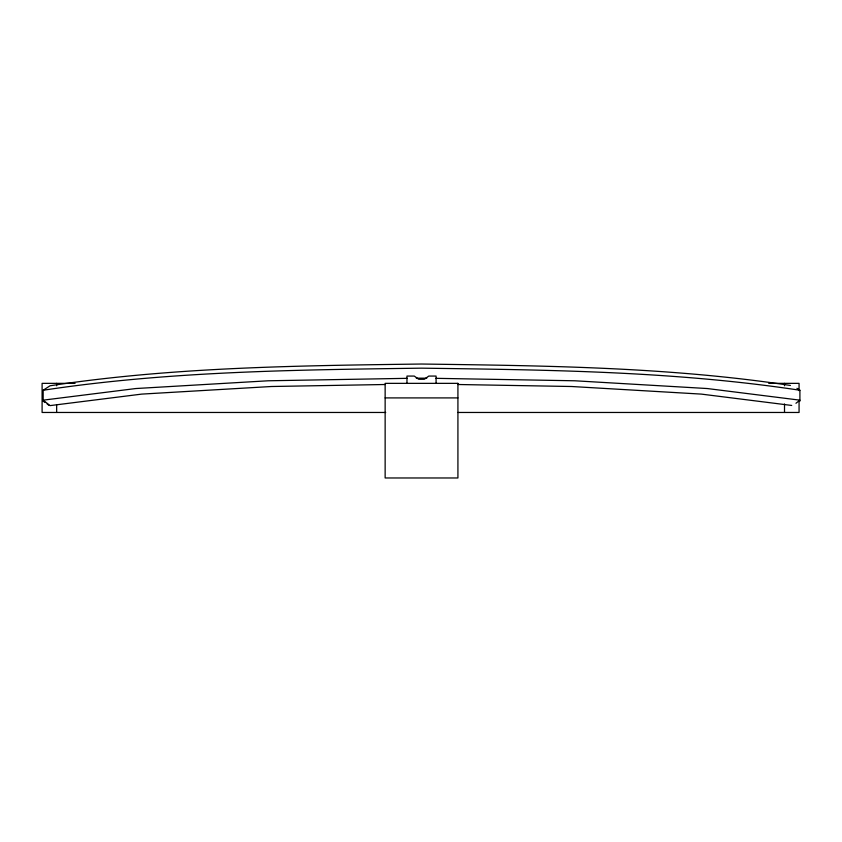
<?xml version="1.0" encoding="UTF-8"?>
<svg xmlns="http://www.w3.org/2000/svg" width="842" height="842" viewBox="0 0 842 842"><rect width="100%" height="100%" fill="white"/><g stroke="black" fill="none" stroke-linecap="round" stroke-linejoin="round"><path stroke-width="1.26" d="M795.953 403.276L799.9 400.16L707.301 388.541L574.844 380.784L435.945 378.332M45.131 402.55L43.163 401.139L43.163 390.246L50.057 385.773C172.947 367.101 297.5 365.681 421.526 364.028C544.69 365.733 668.38 366.986 790.417 385.447M43.163 390.246C168.337 371.259 295.195 369.87 421.526 368.165C547.868 369.87 674.726 371.259 799.9 390.246L799.9 401.139M407.118 378.332L268.219 380.784L135.762 388.541L43.163 400.16L50.057 405.612L141.688 394.109L271.398 386.51L384.973 384.51M416.285 378.174L426.768 378.174M75.075 383.352L42.1 383.352L42.1 412.464L385.72 412.464M768.725 383.352L799.069 383.352L799.069 390.625M385.141 397.908L457.922 397.908M457.922 412.464L799.069 412.464L799.069 400.329M458.08 384.51L571.665 386.51L701.365 394.109L791.712 405.444M796.942 388.33L799.9 390.246M47.099 403.971L49.078 405.381M784.512 383.352L784.512 385.773M784.512 403.971L784.512 412.464M436.082 383.352L436.082 376.069L428.81 376.069L424.294 379.279L418.758 379.279L414.253 376.069L406.97 376.069L406.97 383.352M56.656 383.352L56.656 385.773M56.656 405.181L56.656 412.464M457.922 383.352L385.141 383.352L385.141 477.972L457.922 477.972L457.922 383.352"/></g></svg>
